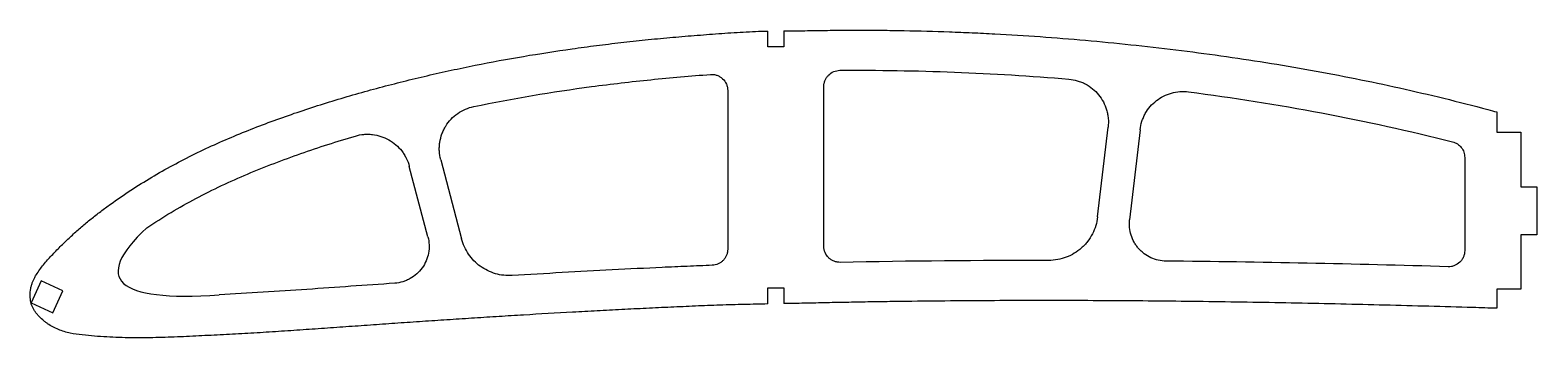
# Model space of a CAD drawing. Header units: millimetres. Extents: x -94 to 94, y 9 to 48.
import ezdxf

# ---------------------------------------------------------------- set-up
doc = ezdxf.new("R2010")
doc.units = ezdxf.units.MM

msp = doc.modelspace()

# ---------------------------------------------------------------- linework, layer by layer
for p, q in [((-2.35, 45.58), (-2.35, 47.56)), ((-0.35, 47.58), (-0.35, 45.58)), ((-0.35, 45.58), (-2.35, 45.58)), ((88.57, 37.48), (88.57, 34.98)), ((88.57, 34.98), (91.57, 34.98)), ((91.57, 34.98), (91.57, 28.16)), ((91.57, 28.16), (93.57, 28.16)), ((93.57, 28.16), (93.57, 22.16)), ((93.57, 22.16), (91.57, 22.16)), ((91.57, 22.16), (91.57, 15.41)), ((-2.35, 13.55), (-2.35, 15.55)), ((-2.35, 15.55), (-0.35, 15.55)), ((-0.35, 15.55), (-0.35, 13.59)), ((91.57, 15.41), (88.57, 15.41)), ((88.57, 15.41), (88.57, 13.01))]:
    msp.add_line(p, q)
at = {"color": 7, "linetype": 'Continuous', "lineweight": 25}
for p, q in [((-7.35, 40.16), (-7.35, 20.37)), ((4.65, 20.73), (4.65, 40.67)), ((38.79, 24.4), (40.09, 35.6)), ((44.08, 35.27), (42.78, 24.03)), ((-44.74, 21.91), (-47.06, 30.7)), ((-43.14, 31.52), (-40.54, 21.65)), ((84.57, 31.82), (84.57, 20.19)), ((-92.97, 16.43), (-94.23, 13.71)), ((-90.25, 15.17), (-92.97, 16.43)), ((-91.51, 12.45), (-90.25, 15.17)), ((-94.23, 13.71), (-91.51, 12.45))]:
    msp.add_line(p, q, dxfattribs=at)
for points, knots in [([(-2.35, 13.55), (-3.32, 13.53), (-4.8, 13.49), (-6.79, 13.45), (-8.32, 13.4), (-9.85, 13.35), (-11.38, 13.28), (-12.91, 13.21), (-14.95, 13.12), (-17.5, 13), (-20.57, 12.85), (-23.63, 12.69), (-27.71, 12.47), (-31.79, 12.23), (-35.86, 11.98), (-38.92, 11.79), (-41.98, 11.59), (-45.03, 11.39), (-48.09, 11.18), (-51.15, 10.96), (-54.2, 10.75), (-57.26, 10.53), (-60.31, 10.32), (-63.37, 10.11), (-66.43, 9.92), (-68.98, 9.78), (-71.01, 9.67), (-72.54, 9.6), (-74.07, 9.52), (-75.6, 9.45), (-77.13, 9.39), (-78.66, 9.35), (-80.2, 9.33), (-81.73, 9.33), (-83.26, 9.36), (-84.79, 9.43), (-86.32, 9.53), (-87.84, 9.67), (-89.36, 9.88), (-90.59, 10.24), (-91.51, 10.68), (-92.06, 11.01), (-92.47, 11.31), (-92.87, 11.63), (-93.24, 11.98), (-93.52, 12.33), (-93.68, 12.53), (-93.79, 12.69), (-93.89, 12.85), (-93.97, 13.02), (-94.05, 13.19), (-94.13, 13.37), (-94.2, 13.54), (-94.25, 13.73), (-94.28, 13.91), (-94.31, 14.1), (-94.33, 14.29), (-94.34, 14.55), (-94.35, 14.87), (-94.31, 15.18), (-94.28, 15.44), (-94.24, 15.62), (-94.19, 15.81), (-94.12, 16.05), (-94.01, 16.35), (-93.84, 16.7), (-93.6, 17.15), (-93.26, 17.69), (-92.8, 18.3), (-92.31, 18.89), (-91.8, 19.46), (-91.27, 20.01), (-90.73, 20.56), (-90.01, 21.27), (-89.08, 22.15), (-87.94, 23.17), (-86.76, 24.15), (-85.55, 25.09), (-83.91, 26.3), (-81.8, 27.74), (-79.2, 29.36), (-76.53, 30.87), (-73.81, 32.27), (-71.03, 33.57), (-68.21, 34.77), (-65.36, 35.89), (-62.49, 36.94), (-59.59, 37.93), (-56.66, 38.85), (-53.73, 39.71), (-50.77, 40.53), (-47.81, 41.29), (-44.83, 42.01), (-41.84, 42.68), (-37.84, 43.51), (-32.82, 44.44), (-27.77, 45.22), (-23.72, 45.77), (-20.68, 46.13), (-17.63, 46.47), (-14.58, 46.76), (-11.52, 47.01), (-8.47, 47.25), (-5.41, 47.45), (-3.37, 47.54), (-2.35, 47.56)], [0.2525376, 0.2525376, 0.2525376, 0.2525376, 0.2603601, 0.2644855, 0.2686109, 0.2727362, 0.2768616, 0.280987, 0.2851124, 0.2933631, 0.3016138, 0.3098646, 0.3181153, 0.3346168, 0.3428676, 0.3511183, 0.359369, 0.3676198, 0.3758705, 0.3841213, 0.392372, 0.4006228, 0.4088735, 0.4171242, 0.425375, 0.4336257, 0.4377511, 0.4418765, 0.4460018, 0.4501272, 0.4542526, 0.458378, 0.4625033, 0.4666287, 0.4707541, 0.4748794, 0.4790048, 0.4831302, 0.4872556, 0.4913809, 0.4934436, 0.4955063, 0.4965376, 0.497569, 0.4996317, 0.500663, 0.5011787, 0.5016944, 0.50221, 0.5027257, 0.5032414, 0.503757, 0.5042727, 0.5047884, 0.5053041, 0.5058197, 0.5063354, 0.5068511, 0.5078824, 0.5089138, 0.5094294, 0.5099451, 0.5104608, 0.5109764, 0.5120078, 0.5130391, 0.5140705, 0.5161332, 0.5181958, 0.5202585, 0.5223212, 0.5243839, 0.5264466, 0.5285093, 0.5326346, 0.53676, 0.5408854, 0.5450108, 0.5491361, 0.5573869, 0.5656376, 0.5738884, 0.5821391, 0.5903898, 0.5986406, 0.6068913, 0.6151421, 0.6233928, 0.6316436, 0.6398943, 0.648145, 0.6563958, 0.6646465, 0.6728973, 0.681148, 0.6976495, 0.714151, 0.7224017, 0.7306525, 0.7389032, 0.747154, 0.7554047, 0.7636554, 0.7719062, 0.7801569, 0.7801569, 0.7801569, 0.7801569]), ([(-0.35, 47.58), (-0.07, 47.58), (1.15, 47.59), (3.32, 47.62), (6.15, 47.67), (8.98, 47.68), (11.81, 47.67), (15.59, 47.61), (19.37, 47.51), (23.14, 47.36), (26.91, 47.17), (31.63, 46.88), (37.27, 46.43), (42.91, 45.88), (48.54, 45.24), (54.16, 44.5), (59.76, 43.66), (67.21, 42.4), (76.47, 40.55), (84.18, 38.66), (88.2, 37.58), (88.57, 37.48)], [0.4875469, 0.4875469, 0.4875469, 0.4875469, 0.4921403, 0.5077653, 0.5233903, 0.5390153, 0.5546403, 0.5702653, 0.6015153, 0.6171403, 0.6327653, 0.6640153, 0.6952653, 0.7265153, 0.7577653, 0.7890153, 0.8202653, 0.8515153, 0.9140153, 0.9765153, 0.9828332, 0.9828332, 0.9828332, 0.9828332]), ([(-39.03, 38.15), (-34.15, 39.16), (-29.25, 39.98), (-21.87, 40.97), (-19.4, 41.25), (-15.69, 41.63), (-14.46, 41.75), (-11.98, 41.96), (-10.74, 42.06), (-9.5, 42.15)], [0, 0, 0, 0, 0.5, 0.5, 0.75, 0.75, 0.875, 0.875, 1, 1, 1, 1]), ([(-9.5, 42.15), (-9.36, 42.16), (-9.23, 42.16), (-8.95, 42.13), (-8.82, 42.09), (-8.56, 42), (-8.44, 41.95), (-8.2, 41.8), (-8.09, 41.72), (-7.79, 41.44), (-7.63, 41.21), (-7.46, 40.84), (-7.42, 40.7), (-7.36, 40.43), (-7.35, 40.3), (-7.35, 40.16)], [0, 0, 0, 0, 0.125, 0.125, 0.25, 0.25, 0.375, 0.375, 0.5, 0.5, 0.75, 0.75, 0.875, 0.875, 1, 1, 1, 1]), ([(4.65, 40.67), (4.65, 40.8), (4.66, 40.93), (4.71, 41.18), (4.75, 41.31), (4.85, 41.55), (4.91, 41.66), (5.06, 41.88), (5.14, 41.98), (5.41, 42.26), (5.63, 42.41), (6.11, 42.61), (6.37, 42.66), (6.64, 42.67)], [0, 0, 0, 0, 0.125, 0.125, 0.25, 0.25, 0.375, 0.375, 0.5, 0.5, 0.75, 0.75, 1, 1, 1, 1]), ([(6.64, 42.67), (11.4, 42.7), (16.17, 42.63), (25.69, 42.26), (30.44, 41.97), (35.2, 41.57)], [0, 0, 0, 0, 0.5, 0.5, 1, 1, 1, 1]), ([(35.2, 41.57), (35.56, 41.54), (35.91, 41.47), (36.42, 41.32), (36.59, 41.27), (36.93, 41.13), (37.09, 41.06), (37.57, 40.8), (37.87, 40.61), (38.42, 40.15), (38.68, 39.9), (39.13, 39.34), (39.33, 39.05), (39.67, 38.41), (39.81, 38.07), (39.96, 37.56), (40, 37.39), (40.07, 37.03), (40.09, 36.85), (40.14, 36.31), (40.13, 35.96), (40.09, 35.6)], [0, 0, 0, 0, 0.125, 0.125, 0.1875, 0.1875, 0.25, 0.25, 0.375, 0.375, 0.5, 0.5, 0.625, 0.625, 0.75, 0.75, 0.8125, 0.8125, 0.875, 0.875, 1, 1, 1, 1]), ([(44.08, 35.27), (44.13, 35.63), (44.2, 35.98), (44.36, 36.48), (44.43, 36.64), (44.57, 36.97), (44.65, 37.13), (44.91, 37.6), (45.11, 37.88), (45.58, 38.42), (45.84, 38.67), (46.39, 39.11), (46.69, 39.29), (47.33, 39.61), (47.66, 39.74), (48.34, 39.93), (48.69, 39.99), (49.41, 40.04), (49.76, 40.03), (50.12, 39.98)], [0, 0, 0, 0, 0.125, 0.125, 0.1875, 0.1875, 0.25, 0.25, 0.375, 0.375, 0.5, 0.5, 0.625, 0.625, 0.75, 0.75, 0.875, 0.875, 1, 1, 1, 1]), ([(50.12, 39.98), (55.69, 39.26), (61.23, 38.39), (72.21, 36.33), (77.66, 35.13), (83.06, 33.76)], [0, 0, 0, 0, 0.5, 0.5, 1, 1, 1, 1]), ([(-43.14, 31.52), (-43.23, 31.88), (-43.29, 32.24), (-43.32, 32.78), (-43.32, 32.96), (-43.3, 33.33), (-43.28, 33.51), (-43.2, 34.05), (-43.11, 34.4), (-42.92, 34.91), (-42.85, 35.08), (-42.69, 35.41), (-42.6, 35.57), (-42.32, 36.03), (-42.1, 36.32), (-41.59, 36.85), (-41.32, 37.09), (-40.72, 37.5), (-40.4, 37.68), (-39.73, 37.97), (-39.39, 38.08), (-39.03, 38.15)], [0, 0, 0, 0, 0.125, 0.125, 0.1875, 0.1875, 0.25, 0.25, 0.375, 0.375, 0.4375, 0.4375, 0.5, 0.5, 0.625, 0.625, 0.75, 0.75, 0.875, 0.875, 1, 1, 1, 1]), ([(-79.81, 23.03), (-77.81, 24.37), (-75.76, 25.59), (-71.56, 27.82), (-69.41, 28.82), (-65.05, 30.67), (-62.83, 31.51), (-58.34, 33.08), (-56.07, 33.81), (-53.78, 34.48)], [0, 0, 0, 0, 0.25, 0.25, 0.5, 0.5, 0.75, 0.75, 1, 1, 1, 1]), ([(-53.78, 34.48), (-53.43, 34.59), (-53.08, 34.65), (-52.54, 34.7), (-52.37, 34.7), (-52.01, 34.7), (-51.83, 34.69), (-51.29, 34.63), (-50.94, 34.55), (-50.26, 34.33), (-49.93, 34.19), (-49.31, 33.84), (-49.01, 33.63), (-48.47, 33.16), (-48.22, 32.9), (-47.89, 32.48), (-47.79, 32.33), (-47.6, 32.03), (-47.51, 31.87), (-47.27, 31.38), (-47.15, 31.05), (-47.06, 30.7)], [0, 0, 0, 0, 0.125, 0.125, 0.1875, 0.1875, 0.25, 0.25, 0.375, 0.375, 0.5, 0.5, 0.625, 0.625, 0.75, 0.75, 0.8125, 0.8125, 0.875, 0.875, 1, 1, 1, 1]), ([(83.06, 33.76), (83.27, 33.7), (83.47, 33.61), (83.85, 33.37), (84.01, 33.22), (84.28, 32.87), (84.39, 32.68), (84.53, 32.26), (84.57, 32.04), (84.57, 31.82)], [0, 0, 0, 0, 0.25, 0.25, 0.5, 0.5, 0.75, 0.75, 1, 1, 1, 1]), ([(38.79, 24.4), (38.74, 24.03), (38.67, 23.66), (38.45, 22.96), (38.31, 22.61), (37.96, 21.94), (37.76, 21.63), (37.42, 21.19), (37.3, 21.05), (37.05, 20.78), (36.91, 20.65), (36.49, 20.28), (36.19, 20.06), (35.56, 19.67), (35.22, 19.51), (34.53, 19.24), (34.17, 19.14), (33.44, 19.01), (33.06, 18.97), (32.69, 18.97)], [0, 0, 0, 0, 0.125, 0.125, 0.25, 0.25, 0.375, 0.375, 0.4375, 0.4375, 0.5, 0.5, 0.625, 0.625, 0.75, 0.75, 0.875, 0.875, 1, 1, 1, 1]), ([(47.31, 18.89), (46.99, 18.9), (46.67, 18.93), (46.04, 19.07), (45.73, 19.18), (45.14, 19.45), (44.87, 19.61), (44.48, 19.9), (44.35, 20), (44.12, 20.22), (43.89, 20.45), (43.69, 20.7), (43.51, 20.96), (43.42, 21.1), (43.18, 21.52), (43.05, 21.82), (42.86, 22.43), (42.8, 22.75), (42.73, 23.39), (42.74, 23.71), (42.78, 24.03)], [0, 0, 0, 0, 0.125, 0.125, 0.25, 0.25, 0.375, 0.375, 0.4375, 0.4375, 0.5, 0.5625, 0.5625, 0.625, 0.625, 0.75, 0.75, 0.875, 0.875, 1, 1, 1, 1]), ([(-44.74, 21.91), (-44.65, 21.58), (-44.6, 21.24), (-44.58, 20.57), (-44.6, 20.23), (-44.73, 19.56), (-44.82, 19.24), (-45.09, 18.62), (-45.25, 18.32), (-45.65, 17.77), (-45.88, 17.52), (-46.38, 17.07), (-46.65, 16.87), (-47.1, 16.63), (-47.25, 16.55), (-47.56, 16.42), (-47.72, 16.36), (-48.2, 16.22), (-48.54, 16.16), (-48.88, 16.13)], [0, 0, 0, 0, 0.125, 0.125, 0.25, 0.25, 0.375, 0.375, 0.5, 0.5, 0.625, 0.625, 0.75, 0.75, 0.8125, 0.8125, 0.875, 0.875, 1, 1, 1, 1]), ([(-34.23, 17.09), (-34.94, 17.05), (-35.63, 17.13), (-36.65, 17.42), (-36.98, 17.55), (-37.61, 17.86), (-37.91, 18.04), (-38.49, 18.45), (-38.75, 18.68), (-39.24, 19.18), (-39.46, 19.46), (-40.06, 20.33), (-40.36, 20.97), (-40.54, 21.65)], [0, 0, 0, 0, 0.25, 0.25, 0.375, 0.375, 0.5, 0.5, 0.625, 0.625, 0.75, 0.75, 1, 1, 1, 1]), ([(6.69, 18.73), (6.56, 18.73), (6.43, 18.74), (6.17, 18.79), (6.04, 18.82), (5.79, 18.92), (5.67, 18.98), (5.45, 19.13), (5.35, 19.21), (5.06, 19.49), (4.91, 19.71), (4.71, 20.2), (4.65, 20.46), (4.65, 20.73)], [0, 0, 0, 0, 0.125, 0.125, 0.25, 0.25, 0.375, 0.375, 0.5, 0.5, 0.75, 0.75, 1, 1, 1, 1]), ([(-7.35, 20.37), (-7.35, 20.24), (-7.36, 20.11), (-7.41, 19.86), (-7.45, 19.74), (-7.54, 19.5), (-7.6, 19.39), (-7.74, 19.18), (-7.82, 19.07), (-8, 18.89), (-8.09, 18.81), (-8.3, 18.66), (-8.41, 18.6), (-8.76, 18.44), (-9.02, 18.38), (-9.27, 18.37)], [0, 0, 0, 0, 0.125, 0.125, 0.25, 0.25, 0.375, 0.375, 0.5, 0.5, 0.625, 0.625, 0.75, 0.75, 1, 1, 1, 1]), ([(82.51, 18.19), (76.64, 18.36), (70.78, 18.51), (59.05, 18.75), (53.18, 18.84), (47.31, 18.89)], [0, 0, 0, 0, 0.5, 0.5, 1, 1, 1, 1]), ([(84.57, 20.19), (84.57, 20.06), (84.55, 19.92), (84.5, 19.66), (84.46, 19.53), (84.36, 19.29), (84.29, 19.17), (84.14, 18.95), (84.06, 18.85), (83.77, 18.57), (83.54, 18.42), (83.17, 18.28), (83.04, 18.24), (82.78, 18.2), (82.64, 18.19), (82.51, 18.19)], [0, 0, 0, 0, 0.125, 0.125, 0.25, 0.25, 0.375, 0.375, 0.5, 0.5, 0.75, 0.75, 0.875, 0.875, 1, 1, 1, 1]), ([(-9.27, 18.37), (-10.31, 18.33), (-11.35, 18.28), (-13.44, 18.19), (-14.48, 18.15), (-17.6, 18), (-19.67, 17.9), (-25.91, 17.58), (-30.07, 17.34), (-34.23, 17.09)], [0, 0, 0, 0, 0.125, 0.125, 0.25, 0.25, 0.5, 0.5, 1, 1, 1, 1]), ([(-48.88, 16.13), (-52.53, 15.88), (-56.17, 15.62), (-61.65, 15.24), (-63.47, 15.12), (-67.12, 14.89), (-68.94, 14.79), (-70.77, 14.69)], [0, 0, 0, 0, 0.5, 0.5, 0.75, 0.75, 1, 1, 1, 1]), ([(88.57, 13.01), (87.57, 13.04), (82.91, 13.18), (74.6, 13.41), (65.45, 13.62), (58.14, 13.75), (52.65, 13.83), (47.16, 13.9), (41.68, 13.94), (36.19, 13.97), (30.71, 13.97), (25.22, 13.96), (19.74, 13.92), (15.17, 13.87), (11.51, 13.82), (8.77, 13.77), (6.49, 13.73), (4.66, 13.69), (2.83, 13.65), (1.16, 13.62), (-0.05, 13.59), (-0.35, 13.59)], [0.0080663, 0.0080663, 0.0080663, 0.0080663, 0.0161332, 0.0456302, 0.0751272, 0.0898757, 0.1046242, 0.1193728, 0.1341213, 0.1488698, 0.1636183, 0.1783668, 0.1931153, 0.2078638, 0.2152381, 0.2226124, 0.2299866, 0.2336737, 0.2373609, 0.2447351, 0.2471548, 0.2471548, 0.2471548, 0.2471548])]:
    msp.add_open_spline(points, degree=3, knots=knots, dxfattribs=at)
for points in [[(-79.81, 23.03), (-86.66, 16.58), (-83.65, 13.8), (-70.77, 14.69)], [(32.69, 18.97), (24.02, 18.98), (15.35, 18.9), (6.69, 18.73)], [(-70.77, 14.69), (-70.77, 14.69), (-70.77, 14.69), (-70.77, 14.69)]]:
    msp.add_open_spline(points, degree=3, dxfattribs=at)

doc.saveas('drawing.dxf')
